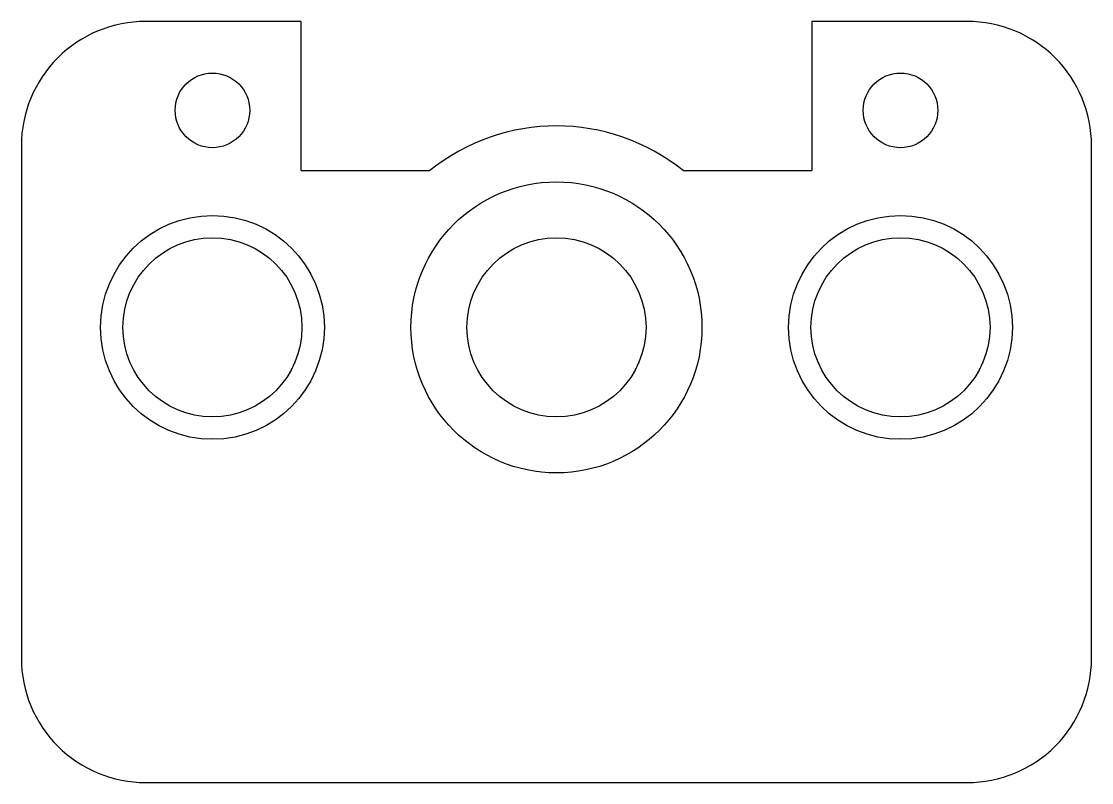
# Model space of a CAD drawing. Header units: inches. Extents: x 3 to 132, y 2 to 93.
import ezdxf

# ---------------------------------------------------------------- set-up
doc = ezdxf.new("R2010")
doc.units = ezdxf.units.IN
doc.header["$MEASUREMENT"] = 0

msp = doc.modelspace()

# ---------------------------------------------------------------- linework, layer by layer
for p, q in [((36.3, 75.37), (51.83, 75.37)), ((82.38, 75.37), (97.9, 75.37))]:
    msp.add_line(p, q)
msp.add_lwpolyline([(36.3, 75.37), (36.3, 93.37), (17.55, 93.37, 0.414214), (2.55, 78.37), (2.55, 16.57, 0.414214), (17.55, 1.57), (116.65, 1.57, 0.414214), (131.65, 16.57), (131.65, 78.37, 0.414214), (116.65, 93.37), (97.9, 93.37), (97.9, 75.37)], format="xyb")
for centre, radius in [((25.6, 82.64), 4.5), ((108.6, 82.64), 4.5), ((67.1, 56.47), 17.55), ((25.6, 56.47), 13.5), ((108.6, 56.47), 13.5), ((25.6, 56.47), 10.8), ((67.1, 56.47), 10.8), ((108.6, 56.47), 10.8)]:
    msp.add_circle(centre, radius)
msp.add_arc((67.1, 56.47), 24.3, 51.0576, 128.9424)

doc.saveas('drawing.dxf')
